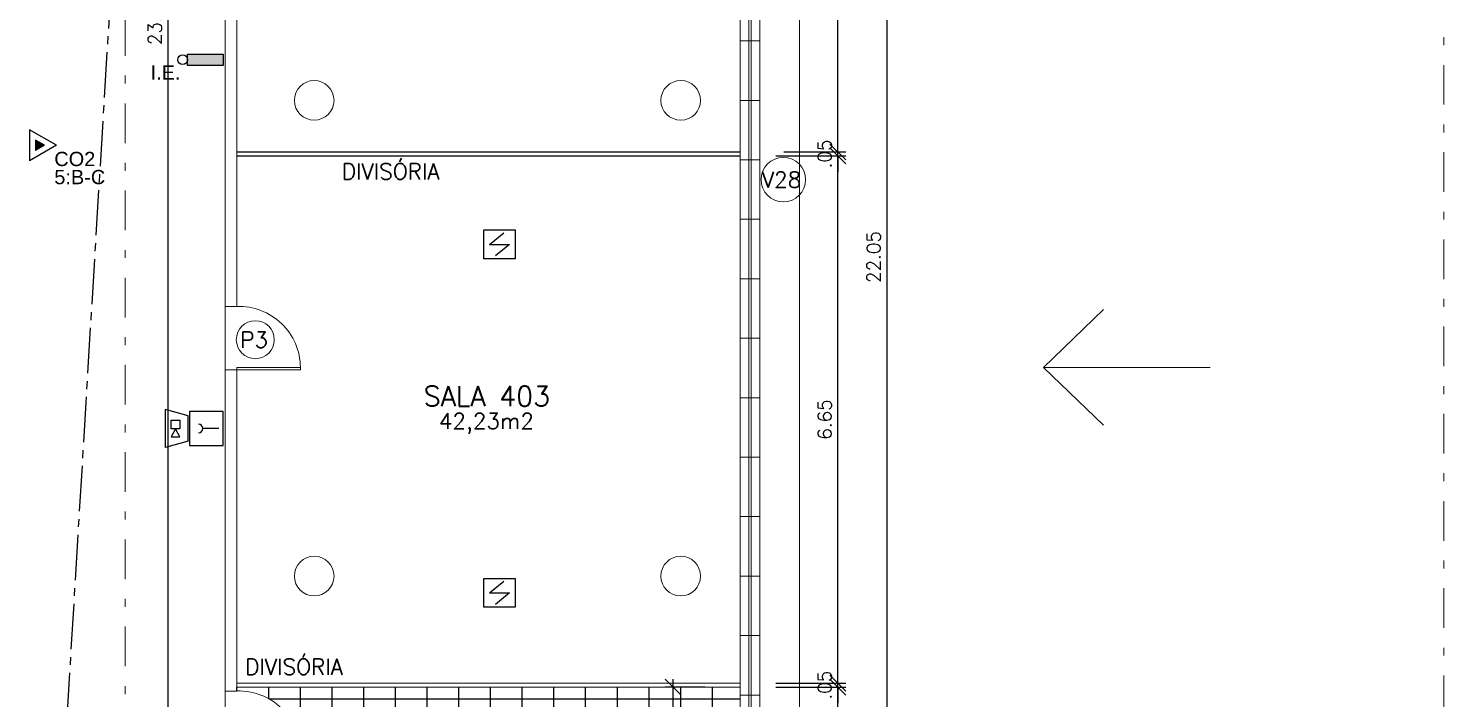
# Model space of a CAD drawing. Header units: millimetres. Extents: x 521 to 1055, y 261 to 520.
# Drawn here: x 607.08 to 624.94, y 379.7 to 388.16 of the extents above; entities that cross this region are included whole.
import ezdxf
from ezdxf.enums import TextEntityAlignment as Align

# ---------------------------------------------------------------- set-up
doc = ezdxf.new("R2010")
doc.units = ezdxf.units.MM
for name, pattern in [('CENTER2', [28.575, 19.05, -3.175, 3.175, -3.175]), ('CONTINU', [0]), ('DASHDOTX2', [2, 1, -0.5, 0, -0.5])]:
    doc.linetypes.add(name, pattern=pattern)
doc.layers.add('0.1', color=8, linetype='Continuous', lineweight=13)
doc.layers.add('ppci', color=8, linetype='Continuous')
doc.styles.add('ROMANS', font='romans')
doc.styles.get("Standard").update_dxf_attribs({"font": 'romans.shx'})
doc.styles.add('STYLE1', font='sanss___.ttf')
doc.dimstyles.new('Fares Eng - 50', dxfattribs={"dimscale": 2, "dimtxt": 0.085, "dimasz": 0.1, "dimexe": 0.05, "dimexo": 0.05, "dimgap": 0.04, "dimtad": 1, "dimzin": 4, "dimdsep": 46, "dimtxsty": 'ROMANS', "dimblk1": 'OBLIQUE', "dimblk2": 'OBLIQUE', "dimsah": 1, "dimcen": 0.05, "dimdle": 0.05, "dimclrd": 8, "dimclre": 8, "dimclrt": 8, "dimaunit": 1, "dimadec": 0, "dimazin": 0, "dimtfac": 1, "dimtix": 1, "dimtmove": 2, "dimatfit": 0, "dimldrblk": 'OPEN90', "dimfxl": 1, "dimtolj": 1, "dimtzin": 0, "dimarcsym": 0})

# ---------------------------------------------------------------- blocks, each defined once
blk = doc.blocks.new('P80')
for points in [[(0, 0.86), (0, 0.83), (0.15, 0.83), (0.15, 0.86)], [(0, 0), (0, 0.03), (0.15, 0.03), (0.15, 0)]]:
    blk.add_lwpolyline(points)
blk.add_lwpolyline([(-0.8, 0.06), (0, 0.06), (0, 0.03), (-0.8, 0.03)], close=True)
at = {"color": 8}
blk.add_arc((-0.025, 0.056), 0.775, 88.1408, 179.6698, dxfattribs=at)
blk = doc.blocks.new('_OBLIQUE')
at = {"color": 0, "linetype": 'ByBlock'}
blk.add_line((-0.5, -0.5), (0.5, 0.5), dxfattribs=at)
blk = doc.blocks.new('*D774')
at = {"layer": '0.1', "color": 8, "linetype": 'CONTINU', "lineweight": -2, "transparency": 16777216}
for p, q in [((617.912, 396.396), (617.912, 374.146)), ((617.493, 396.296), (618.012, 396.296)), ((617.493, 374.246), (618.012, 374.246))]:
    blk.add_line(p, q, dxfattribs=at)
at = {"layer": 'DEFPOINTS', "color": 0, "linetype": 'CONTINU', "lineweight": -2, "transparency": 16777216}
for p in [(617.393, 396.296), (617.393, 374.246), (617.912, 374.246)]:
    blk.add_point(p, dxfattribs=at)
at = {"layer": '0.1', "color": 8, "linetype": 'CONTINU', "lineweight": -2, "transparency": 16777216, "xscale": 0.2, "yscale": 0.2, "zscale": 0.2}
for p, rotation in [((617.912, 396.296), 90), ((617.912, 374.246), 270)]:
    blk.add_blockref('_OBLIQUE', p, dxfattribs=dict(at, rotation=rotation))
at = {"layer": '0.1', "color": 8, "linetype": 'CONTINU', "transparency": 16777216, "insert": (617.747, 385.271), "char_height": 0.17, "attachment_point": 5, "rotation": 90, "style": 'ROMANS'}
blk.add_mtext('\\A1;22.05', dxfattribs=at)
blk = doc.blocks.new('_Open90')
at = {"color": 0, "linetype": 'ByBlock', "lineweight": -2}
for p, q in [((0, 0), (-1, 0)), ((-0.5, 0.5), (0, 0)), ((0, 0), (-0.5, -0.5))]:
    blk.add_line(p, q, dxfattribs=at)
blk = doc.blocks.new('*D782')
at = {"layer": '0.1', "color": 8, "linetype": 'CONTINU', "lineweight": -2, "transparency": 16777216}
for p, q in [((609.461, 399.796), (608.741, 399.796)), ((608.841, 399.896), (608.841, 376.646)), ((609.461, 376.746), (608.741, 376.746))]:
    blk.add_line(p, q, dxfattribs=at)
at = {"layer": 'DEFPOINTS', "color": 0, "linetype": 'CONTINU', "lineweight": -2, "transparency": 16777216}
for p in [(609.561, 399.796), (608.841, 376.746), (609.561, 376.746)]:
    blk.add_point(p, dxfattribs=at)
at = {"layer": '0.1', "color": 8, "linetype": 'CONTINU', "lineweight": -2, "transparency": 16777216, "xscale": 0.2, "yscale": 0.2, "zscale": 0.2}
for p, rotation in [((608.841, 399.796), 90), ((608.841, 376.746), 270)]:
    blk.add_blockref('_OBLIQUE', p, dxfattribs=dict(at, rotation=rotation))
at = {"layer": '0.1', "color": 8, "linetype": 'CONTINU', "transparency": 16777216, "insert": (608.676, 388.271), "char_height": 0.17, "attachment_point": 5, "rotation": 90, "style": 'ROMANS'}
blk.add_mtext('\\A1;23.05', dxfattribs=at)
blk = doc.blocks.new('*D1042')
at = {"layer": '0.1', "color": 8, "linetype": 'CONTINU', "lineweight": -2, "transparency": 16777216}
for p, q in [((615.216, 374.396), (615.216, 379.946)), ((615.622, 379.846), (615.116, 379.846)), ((615.622, 374.496), (615.116, 374.496))]:
    blk.add_line(p, q, dxfattribs=at)
at = {"layer": 'DEFPOINTS', "color": 0, "linetype": 'CONTINU', "lineweight": -2, "transparency": 16777216}
for p in [(615.216, 379.846), (615.722, 379.846), (615.722, 374.496)]:
    blk.add_point(p, dxfattribs=at)
at = {"layer": '0.1', "color": 8, "linetype": 'CONTINU', "lineweight": -2, "transparency": 16777216, "xscale": 0.2, "yscale": 0.2, "zscale": 0.2}
for p, rotation in [((615.216, 379.846), 90), ((615.216, 374.496), 270)]:
    blk.add_blockref('_OBLIQUE', p, dxfattribs=dict(at, rotation=rotation))
at = {"layer": '0.1', "color": 8, "linetype": 'CONTINU', "transparency": 16777216, "insert": (615.051, 377.171), "char_height": 0.17, "attachment_point": 5, "rotation": 90, "style": 'ROMANS'}
blk.add_mtext('\\A1;5.35', dxfattribs=at)
blk = doc.blocks.new('*D1036')
at = {"layer": '0.1', "color": 8, "linetype": 'CONTINU', "lineweight": -2, "transparency": 16777216}
for p, q in [((617.293, 378.346), (617.293, 379.946)), ((616.511, 379.846), (617.393, 379.846)), ((616.511, 378.446), (617.393, 378.446))]:
    blk.add_line(p, q, dxfattribs=at)
at = {"layer": 'DEFPOINTS', "color": 0, "linetype": 'CONTINU', "lineweight": -2, "transparency": 16777216}
for p in [(616.411, 379.846), (617.293, 379.846), (616.411, 378.446)]:
    blk.add_point(p, dxfattribs=at)
at = {"layer": '0.1', "color": 8, "linetype": 'CONTINU', "lineweight": -2, "transparency": 16777216, "xscale": 0.2, "yscale": 0.2, "zscale": 0.2}
for p, rotation in [((617.293, 379.846), 90), ((617.293, 378.446), 270)]:
    blk.add_blockref('_OBLIQUE', p, dxfattribs=dict(at, rotation=rotation))
at = {"layer": '0.1', "color": 8, "linetype": 'CONTINU', "transparency": 16777216, "insert": (617.128, 379.146), "char_height": 0.17, "attachment_point": 5, "rotation": 90, "style": 'ROMANS'}
blk.add_mtext('\\A1;1.40', dxfattribs=at)
blk = doc.blocks.new('*D1037')
at = {"layer": '0.1', "color": 8, "linetype": 'CONTINU', "lineweight": -2, "transparency": 16777216}
for p, q in [((617.293, 379.896), (617.293, 380.096)), ((616.511, 379.896), (617.393, 379.896)), ((616.511, 379.846), (617.393, 379.846)), ((617.293, 379.846), (617.293, 379.896)), ((617.293, 379.846), (617.293, 379.646))]:
    blk.add_line(p, q, dxfattribs=at)
at = {"layer": 'DEFPOINTS', "color": 0, "linetype": 'CONTINU', "lineweight": -2, "transparency": 16777216}
for p in [(616.411, 379.896), (616.411, 379.846), (617.293, 379.896)]:
    blk.add_point(p, dxfattribs=at)
at = {"layer": '0.1', "color": 8, "linetype": 'CONTINU', "lineweight": -2, "transparency": 16777216, "xscale": 0.2, "yscale": 0.2, "zscale": 0.2}
for p, rotation in [((617.293, 379.896), 270), ((617.293, 379.846), 90)]:
    blk.add_blockref('_OBLIQUE', p, dxfattribs=dict(at, rotation=rotation))
at = {"layer": '0.1', "color": 8, "linetype": 'CONTINU', "transparency": 16777216, "insert": (617.128, 379.871), "char_height": 0.17, "attachment_point": 5, "rotation": 90, "style": 'ROMANS'}
blk.add_mtext('\\A1;.05', dxfattribs=at)
blk = doc.blocks.new('*D1038')
at = {"layer": '0.1', "color": 8, "linetype": 'CONTINU', "lineweight": -2, "transparency": 16777216}
for p, q in [((616.511, 386.546), (617.393, 386.546)), ((617.293, 379.796), (617.293, 386.646)), ((616.511, 379.896), (617.393, 379.896))]:
    blk.add_line(p, q, dxfattribs=at)
at = {"layer": 'DEFPOINTS', "color": 0, "linetype": 'CONTINU', "lineweight": -2, "transparency": 16777216}
for p in [(616.411, 386.546), (617.293, 386.546), (616.411, 379.896)]:
    blk.add_point(p, dxfattribs=at)
at = {"layer": '0.1', "color": 8, "linetype": 'CONTINU', "lineweight": -2, "transparency": 16777216, "xscale": 0.2, "yscale": 0.2, "zscale": 0.2}
for p, rotation in [((617.293, 386.546), 90), ((617.293, 379.896), 270)]:
    blk.add_blockref('_OBLIQUE', p, dxfattribs=dict(at, rotation=rotation))
at = {"layer": '0.1', "color": 8, "linetype": 'CONTINU', "transparency": 16777216, "insert": (617.128, 383.221), "char_height": 0.17, "attachment_point": 5, "rotation": 90, "style": 'ROMANS'}
blk.add_mtext('\\A1;6.65', dxfattribs=at)
blk = doc.blocks.new('*D1039')
at = {"layer": '0.1', "color": 8, "linetype": 'CONTINU', "lineweight": -2, "transparency": 16777216}
for p, q in [((617.293, 386.596), (617.293, 386.796)), ((616.611, 386.596), (617.393, 386.596)), ((616.611, 386.546), (617.393, 386.546)), ((617.293, 386.546), (617.293, 386.596)), ((617.293, 386.546), (617.293, 386.346))]:
    blk.add_line(p, q, dxfattribs=at)
at = {"layer": 'DEFPOINTS', "color": 0, "linetype": 'CONTINU', "lineweight": -2, "transparency": 16777216}
for p in [(616.511, 386.596), (616.511, 386.546), (617.293, 386.596)]:
    blk.add_point(p, dxfattribs=at)
at = {"layer": '0.1', "color": 8, "linetype": 'CONTINU', "lineweight": -2, "transparency": 16777216, "xscale": 0.2, "yscale": 0.2, "zscale": 0.2}
for p, rotation in [((617.293, 386.596), 270), ((617.293, 386.546), 90)]:
    blk.add_blockref('_OBLIQUE', p, dxfattribs=dict(at, rotation=rotation))
at = {"layer": '0.1', "color": 8, "linetype": 'CONTINU', "transparency": 16777216, "insert": (617.128, 386.571), "char_height": 0.17, "attachment_point": 5, "rotation": 90, "style": 'ROMANS'}
blk.add_mtext('\\A1;.05', dxfattribs=at)
blk = doc.blocks.new('*D1040')
at = {"layer": '0.1', "color": 8, "linetype": 'CONTINU', "lineweight": -2, "transparency": 16777216}
for p, q in [((616.711, 391.396), (617.393, 391.396)), ((617.293, 386.496), (617.293, 391.496)), ((616.711, 386.596), (617.393, 386.596))]:
    blk.add_line(p, q, dxfattribs=at)
at = {"layer": 'DEFPOINTS', "color": 0, "linetype": 'CONTINU', "lineweight": -2, "transparency": 16777216}
for p in [(616.611, 391.396), (617.293, 391.396), (616.611, 386.596)]:
    blk.add_point(p, dxfattribs=at)
at = {"layer": '0.1', "color": 8, "linetype": 'CONTINU', "lineweight": -2, "transparency": 16777216, "xscale": 0.2, "yscale": 0.2, "zscale": 0.2}
for p, rotation in [((617.293, 391.396), 90), ((617.293, 386.596), 270)]:
    blk.add_blockref('_OBLIQUE', p, dxfattribs=dict(at, rotation=rotation))
at = {"layer": '0.1', "color": 8, "linetype": 'CONTINU', "transparency": 16777216, "insert": (617.128, 388.996), "char_height": 0.17, "attachment_point": 5, "rotation": 90, "style": 'ROMANS'}
blk.add_mtext('\\A1;4.80', dxfattribs=at)
blk = doc.blocks.new('ÁREA')
for p in [(0.00005, 0.00376), (0, 0)]:
    blk.add_attdef('COMPARTIMENTO', text='', height=0.0025).set_placement(p, align=Align.CENTER)
at = {"color": 1}
for p in [(-0.00005, -0.00376), (-0.0001, -0.00752)]:
    blk.add_attdef('ÁREA', text='', height=0.002, dxfattribs=at).set_placement(p, align=Align.CENTER)

msp = doc.modelspace()

# ---------------------------------------------------------------- hatches: boundary and pattern name
at = {"layer": '0.1', "linetype": 'CONTINU', "lineweight": -2}
h = msp.add_hatch(dxfattribs=at)
h.set_pattern_fill('_USER', color=8, scale=0.4, style=0, double=1, pattern_type=0)
h.set_pattern_definition([(0, (609.71144, 374.4965), (0, 0.4), []), (90, (609.71144, 374.4965), (-0.4, 2e-17), [])])
h.paths.add_polyline_path([(616.06144, 379.84649), (609.71144, 379.84649), (609.71144, 379.79649, -0.42205143), (610.51144, 379.02649), (610.51144, 378.99649), (609.71144, 378.99649), (609.71144, 378.96649), (609.71144, 378.44649), (612.86144, 378.44649), (613.41144, 378.44649), (613.41144, 376.20476), (612.86144, 376.20476), (612.86144, 374.49649), (616.06144, 374.49649), (616.06144, 375.39649), (616.06144, 377.74649)])
h.paths.add_polyline_path([(614.50724, 377.13619), (614.50724, 376.77177), (614.11144, 376.77177), (614.11144, 377.13619)], flags=16)
h.paths.add_polyline_path([(614.44702, 376.95398, -1), (614.35523, 376.95398, -1)], flags=0)
h.paths.add_polyline_path([(615.56144, 375.24649, -1), (615.06144, 375.24649, -1)], flags=16)
h.paths.add_polyline_path([(615.785, 374.72994), (615.785, 375.16304), (615.53, 375.16304), (615.53, 374.72994)], flags=24)
h.paths.add_polyline_path([(613.83868, 375.55494), (613.83868, 375.98804), (613.58368, 375.98804), (613.58368, 375.55494)], flags=24)
h.paths.add_polyline_path([(613.83868, 374.80708), (613.83868, 375.38589), (613.58368, 375.38589), (613.58368, 374.80708)], flags=24)
h.paths.add_polyline_path([(613.83431, 378.18345), (613.83431, 378.61655), (613.57931, 378.61655), (613.57931, 378.18345)], flags=24)
h.paths.add_polyline_path([(613.83868, 376.76994), (613.83868, 377.37304), (613.58368, 377.37304), (613.58368, 376.76994)], flags=24)
h.paths.add_polyline_path([(615.17889, 376.86994), (615.17889, 377.47304), (614.92389, 377.47304), (614.92389, 376.86994)], flags=24)
h.paths.add_polyline_path([(613.24156, 378.66218), (614.63679, 378.66218), (614.63679, 379.01933), (613.24156, 379.01933)], flags=24)
h.paths.add_polyline_path([(613.41902, 378.98526), (614.47259, 378.98526), (614.47259, 379.36026), (613.41902, 379.36026)], flags=24)
at = {"layer": 'ppci'}
for points in [[(609.08784, 387.83084), (609.08784, 387.68834), (609.53637, 387.68834), (609.53637, 387.83084)], [(607.28292, 386.68043), (607.17017, 386.74552), (607.17017, 386.61533)]]:
    msp.add_hatch(color=10, dxfattribs=at).paths.add_polyline_path(points)

# ---------------------------------------------------------------- linework, layer by layer
at = {"layer": '0.1', "color": 8, "linetype": 'DASHDOTX2', "ltscale": 0.5}
for p, q in [((624.9398, 365.19275), (624.9398, 428.20423)), ((608.30064, 424.60892), (608.30064, 371.68747))]:
    msp.add_line(p, q, dxfattribs=at)
at = {"layer": '0.1', "color": 8, "linetype": 'CONTINU'}
for p, q in [((616.81144, 375.39649), (616.81144, 396.29649)), ((616.17144, 396.04649), (616.17144, 375.39649)), ((616.20144, 396.04649), (616.20144, 375.39649)), ((616.31144, 396.04649), (616.31144, 375.39649)), ((616.06144, 393.54649), (616.06144, 387.29649)), ((616.06144, 387.99649), (616.31144, 387.99649)), ((616.06144, 387.29649), (616.06144, 387.24649)), ((616.06144, 387.24649), (616.31144, 387.24649)), ((616.06144, 387.24649), (616.06144, 383.49649)), ((616.06144, 386.49649), (616.31144, 386.49649)), ((616.06144, 385.74649), (616.31144, 385.74649)), ((616.06144, 384.99649), (616.31144, 384.99649)), ((609.56144, 383.84649), (609.56144, 384.64649)), ((616.06144, 384.24649), (616.31144, 384.24649)), ((616.06144, 383.49649), (616.31144, 383.49649)), ((616.06144, 383.49649), (616.06144, 381.24649)), ((616.06144, 382.74649), (616.31144, 382.74649)), ((616.06144, 381.99649), (616.31144, 381.99649)), ((616.06144, 381.59649), (616.06144, 379.89649)), ((616.06144, 381.24649), (616.31144, 381.24649)), ((616.06144, 380.49649), (616.31144, 380.49649)), ((609.56144, 378.99649), (609.56144, 379.79649)), ((616.06144, 379.84649), (616.06144, 379.89649)), ((616.06144, 379.84649), (616.06144, 379.89649)), ((616.06144, 379.84649), (616.06144, 377.49649)), ((616.06144, 379.74649), (616.31144, 379.74649))]:
    msp.add_line(p, q, dxfattribs=at)
at = {"layer": '0.1', "color": 7}
for p, q in [((609.56144, 389.84649), (609.56144, 384.64649)), ((609.71144, 389.84649), (609.71144, 384.64649)), ((609.56144, 384.64649), (609.71144, 384.64649)), ((609.56144, 383.84649), (609.71144, 383.84649)), ((609.56144, 383.84649), (609.56144, 383.54649)), ((609.71144, 383.84649), (609.71144, 383.54649)), ((609.56144, 383.54649), (609.56144, 379.79649)), ((609.71144, 383.54649), (609.71144, 379.79649)), ((609.71144, 379.79649), (609.56144, 379.79649))]:
    msp.add_line(p, q, dxfattribs=at)
at = {"layer": '0.1', "color": 8, "linetype": 'CONTINU', "lineweight": -2}
for p, q in [((609.71144, 386.59649), (616.06144, 386.59649)), ((609.71144, 386.54649), (616.06144, 386.54649))]:
    msp.add_line(p, q, dxfattribs=at)
at = {"layer": '0.1', "color": 8}
for p, q in [((619.8875, 383.87857), (620.64485, 384.6072)), ((621.99124, 383.87857), (619.8875, 383.87857)), ((619.8875, 383.87857), (620.64485, 383.14995)), ((616.06144, 379.89649), (609.71144, 379.89649)), ((616.06144, 379.84649), (609.71144, 379.84649))]:
    msp.add_line(p, q, dxfattribs=at)
at = {"layer": '0.1', "color": 7}
for centre in [(610.68644, 387.24649), (615.31144, 387.24649), (610.68644, 381.24649), (615.31144, 381.24649)]:
    msp.add_circle(centre, 0.25, dxfattribs=at)
at = {"layer": '0.1', "color": 8}
for centre, radius in [((616.60669, 386.2474), 0.28038), ((609.9428, 384.22808), 0.23964)]:
    msp.add_circle(centre, radius, dxfattribs=at)
at = {"layer": 'ppci', "color": 10, "linetype": 'Continuous'}
for p, q in [((607.09517, 386.87543), (607.09517, 386.48543)), ((607.43292, 386.68043), (607.09517, 386.87543)), ((607.17017, 386.74552), (607.17017, 386.61533)), ((607.28292, 386.68043), (607.17017, 386.74552)), ((607.43292, 386.68043), (607.09517, 386.48543)), ((607.28292, 386.68043), (607.17017, 386.61533)), ((612.89886, 385.4301), (613.07749, 385.57641)), ((612.89886, 385.4301), (613.15217, 385.4301)), ((613.15217, 385.4301), (612.97354, 385.28379)), ((608.81082, 382.8671), (608.81082, 383.34878)), ((609.0947, 383.2685), (608.81082, 383.34878)), ((609.0947, 382.94738), (609.0947, 383.2685)), ((609.48256, 383.10794), (609.28218, 383.10794)), ((609.0947, 382.94738), (608.81082, 382.8671)), ((612.89886, 381.0352), (613.07749, 381.18152)), ((612.89886, 381.0352), (613.15217, 381.0352)), ((613.15217, 381.0352), (612.97354, 380.88889))]:
    msp.add_line(p, q, dxfattribs=at)
at = {"layer": 'ppci', "color": 10}
for p, q in [((608.93558, 383.10218), (608.87923, 383.0009)), ((608.87923, 383.0009), (608.99194, 383.0009)), ((608.99194, 383.0009), (608.93558, 383.10218))]:
    msp.add_line(p, q, dxfattribs=at)
at = {"layer": 'ppci', "color": 10, "linetype": 'CENTER2', "lineweight": -2, "ltscale": 0.03}
msp.add_lwpolyline([(600.56144, 374.49649), (603.2071, 379.23694), (607.56864, 379.45558), (608.83738, 400.52147), (617.50246, 402.38245), (618.01983, 404.43977), (620.60213, 404.66988), (620.77261, 405.09649)], dxfattribs=at)
at = {"layer": 'ppci', "color": 10}
for points in [[(609.53637, 387.83084), (609.53637, 387.68834), (609.08784, 387.68834), (609.08784, 387.83084)], [(608.99194, 383.21498), (608.99194, 383.10218), (608.87923, 383.10218), (608.87923, 383.21498)]]:
    msp.add_lwpolyline(points, close=True, dxfattribs=at)
at = {"layer": 'ppci', "color": 10, "linetype": 'Continuous'}
for points in [[(612.82761, 385.61231), (613.22341, 385.61231), (613.22341, 385.24789), (612.82761, 385.24789)], [(609.53848, 382.89447), (609.53848, 383.32141), (609.11154, 383.32141), (609.11154, 382.89447)], [(612.82761, 381.21741), (613.22341, 381.21741), (613.22341, 380.853), (612.82761, 380.853)]]:
    msp.add_lwpolyline(points, close=True, dxfattribs=at)
at = {"layer": 'ppci', "color": 10}
msp.add_circle((609.02667, 387.75959), 0.06117, dxfattribs=at)
at = {"layer": 'ppci', "color": 10, "linetype": 'Continuous'}
msp.add_arc((609.22649, 383.10794), 0.05569, 270, 90, dxfattribs=at)

# ---------------------------------------------------------------- block references
at = {"layer": '0.1', "color": 8, "xscale": -1}
for p in [(609.71144, 383.81649), (609.71144, 378.96649)]:
    msp.add_blockref('P80', p, dxfattribs=at)
at = {"layer": '0.1', "color": 8}
ref = msp.add_blockref('ÁREA', (612.86569, 383.3901), dxfattribs=dict(at, xscale=133.3333333333333, yscale=133.3333333333333, zscale=133.3333333333333))
ref.add_attrib('COMPARTIMENTO', 'SALA 403', dxfattribs={"layer": '0', "color": 3, "height": 0.25}).set_placement((612.86569, 383.3901), align=Align.CENTER)
ref.add_attrib('ÁREA', '42,23m2', dxfattribs={"layer": '0', "color": 1, "height": 0.2}).set_placement((612.85906, 383.10215), align=Align.CENTER)

# ---------------------------------------------------------------- texts
for s, p in [('DIVISÓRIA', (611.03501, 386.25064)), ('V28', (616.3359, 386.14589)), ('P3', (609.7522, 384.12656)), ('DIVISÓRIA', (609.81506, 380.00201))]:
    msp.add_text(s, height=0.2, dxfattribs=at).set_placement(p)
at = {"layer": 'ppci', "color": 10, "style": 'STYLE1'}
for s, p in [('I.E.', (608.62214, 387.50805)), ('CO2', (607.40637, 386.41753)), ('5:B-C', (607.40637, 386.18917))]:
    msp.add_text(s, height=0.18, dxfattribs=at).set_placement(p)

# ---------------------------------------------------------------- dimensions: what is measured, and where the dimension line sits
at = {"layer": '0.1', "color": 8, "linetype": 'CONTINU'}
for base, p1, p2, picture, middle in [((608.84147, 376.74649), (609.56144, 399.79649), (609.56144, 376.74649), '*D782', (608.67647, 388.27149)), ((617.91165, 374.24649), (617.39294, 396.29649), (617.39294, 374.24649), '*D774', (617.74665, 385.27149)), ((617.29294, 391.39649), (616.61144, 386.59649), (616.61144, 391.39649), '*D1040', (617.12794, 388.99649)), ((617.29294, 386.59649), (616.51144, 386.54649), (616.51144, 386.59649), '*D1039', (617.12794, 386.57149)), ((617.29294, 386.54649), (616.41144, 379.89649), (616.41144, 386.54649), '*D1038', (617.12794, 383.22149)), ((617.29294, 379.89649), (616.41144, 379.84649), (616.41144, 379.89649), '*D1037', (617.12794, 379.87149)), ((615.21639, 379.84649), (615.7225, 374.49649), (615.7225, 379.84649), '*D1042', (615.05139, 377.17149)), ((617.29294, 379.84649), (616.41144, 378.44649), (616.41144, 379.84649), '*D1036', (617.12794, 379.14649))]:
    dim = msp.add_linear_dim(base=base, p1=p1, p2=p2, angle=90, dimstyle='Fares Eng - 50', dxfattribs=at)
    dim.commit()
    dim.dimension.update_dxf_attribs({"geometry": picture, "text_midpoint": middle})

doc.saveas('drawing.dxf')
